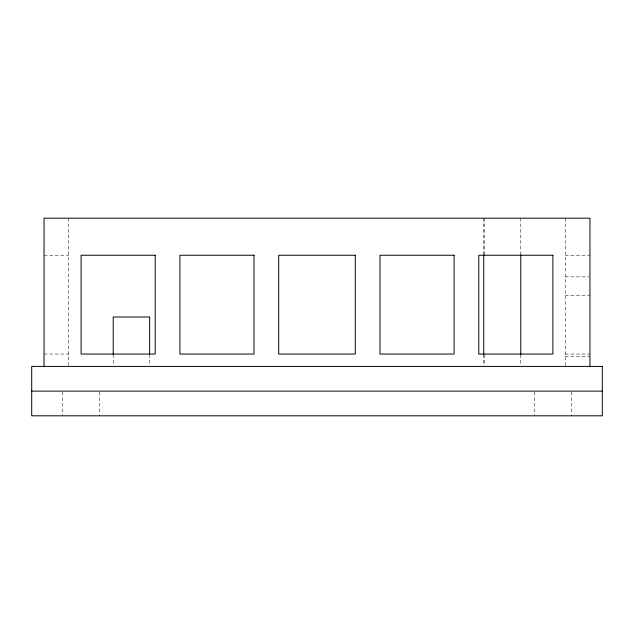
<?xml version="1.0" encoding="UTF-8"?>
<svg xmlns="http://www.w3.org/2000/svg" width="634" height="634" viewBox="0 0 634 634"><rect width="100%" height="100%" fill="white"/><g stroke="black" fill="none" stroke-linecap="round" stroke-linejoin="round"><path stroke-width="0.48" stroke-dasharray="3.17 2.38" d="M44.047 255.248L68.749 255.248M565.251 255.248L589.953 255.248M565.251 276.86L588.962 276.86M565.251 295.389L589.953 295.389M44.047 354.049L68.749 354.049M565.251 354.049L589.953 354.049M565.251 356.522L589.953 356.522M571.424 392.089L571.424 415.809M565.251 218.191L565.251 365.453M534.375 392.089L534.375 415.809M520.783 218.191L520.783 254.749M520.783 354.549L520.783 365.414M484.368 218.191L484.368 254.749M484.368 354.549L484.368 365.414M483.734 218.191L483.734 254.749M483.734 354.549L483.734 365.414M149.632 354.549L149.632 365.414M113.217 354.549L113.217 365.414M99.625 392.089L99.625 415.809M68.749 218.191L68.749 365.414M62.576 392.089L62.576 415.809"/><path stroke-width="0.95" d="M31.7 391.107L602.3 391.107M589.953 366.404L589.953 218.191L44.047 218.191L44.047 366.404M520.783 254.749L520.783 354.549M483.734 254.749L483.734 354.549M149.632 354.549L149.632 317L113.217 317L113.217 354.549M155.203 255.248L81.104 255.248L81.104 354.049L155.203 354.049L155.203 255.248M254.012 255.248L179.905 255.248L179.905 354.049L254.012 354.049L254.012 255.248M355.286 255.248L278.714 255.248L278.714 354.049L355.286 354.049L355.286 255.248M454.095 255.248L379.988 255.248L379.988 354.049L454.095 354.049L454.095 255.248M552.896 255.248L478.797 255.248L478.797 354.049L552.896 354.049L552.896 255.248M602.3 366.404L31.7 366.404L31.7 415.809L602.3 415.809L602.3 366.404"/></g></svg>
